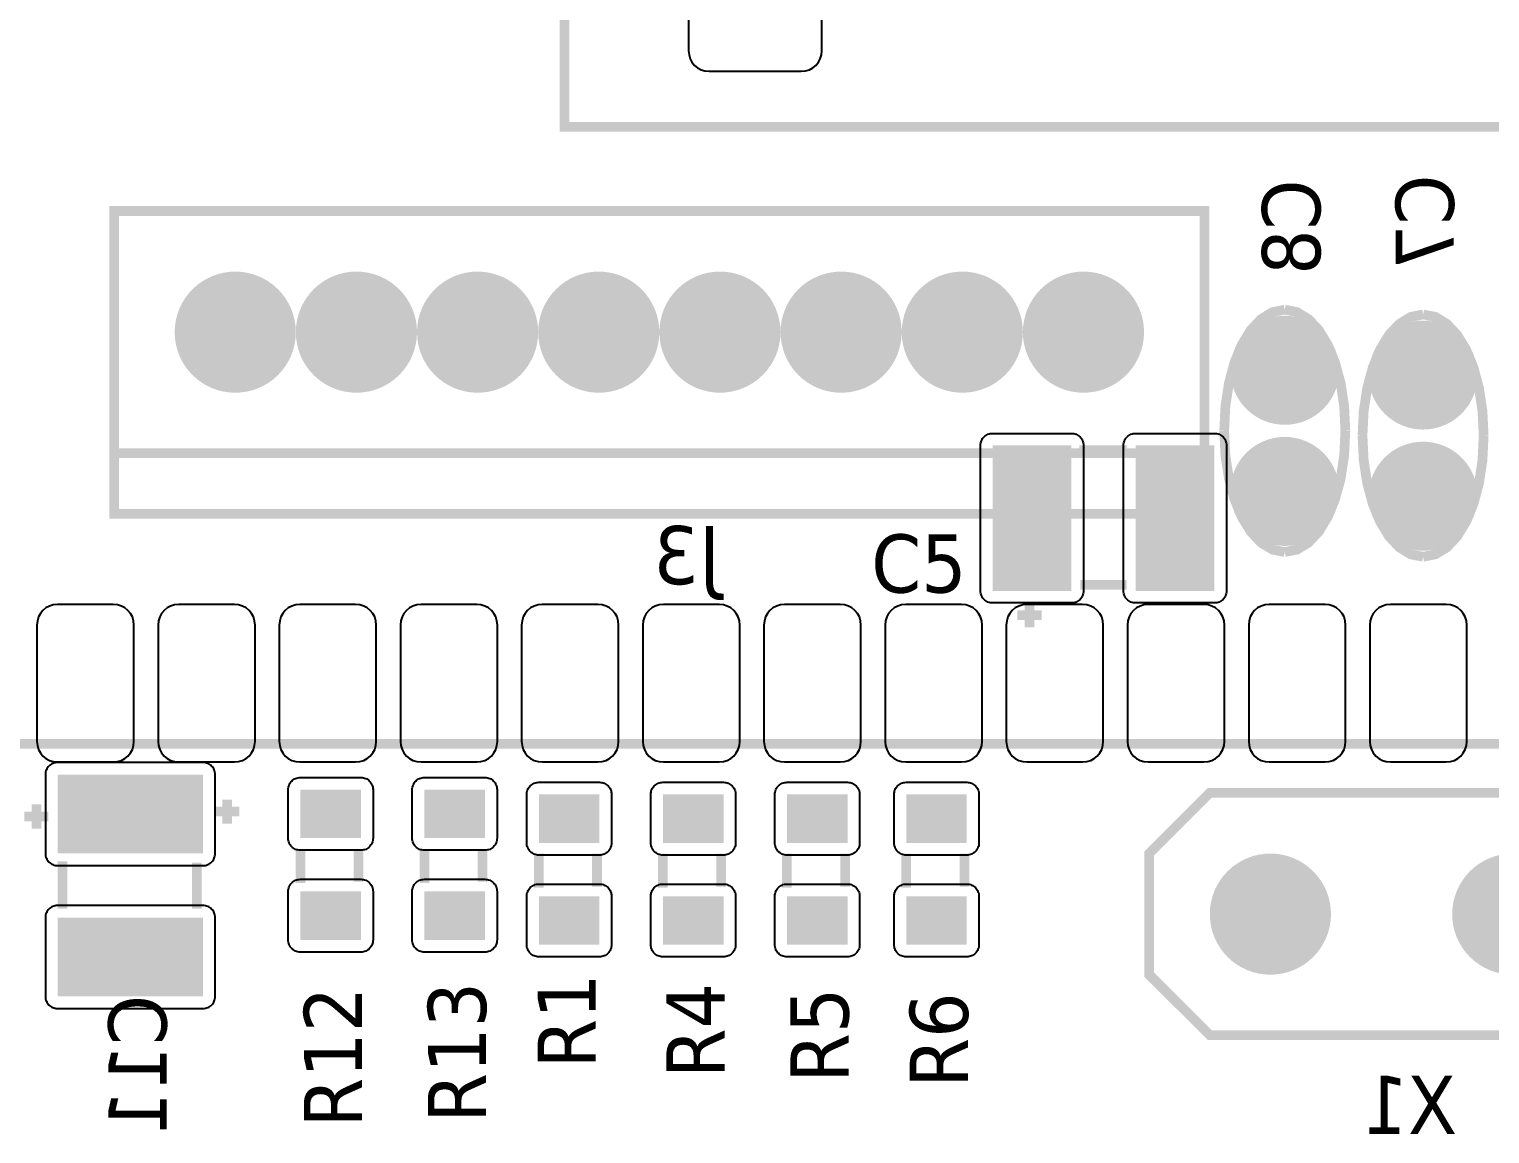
# Model space of a CAD drawing. Header units: millimetres. Extents: x 123.5 to 144.3, y 105.4 to 121.6.
# Drawn here: x 131.721 to 134.433, y 111.765 to 113.817 of the extents above; entities that cross this region are included whole.
import ezdxf

# ---------------------------------------------------------------- set-up
doc = ezdxf.new("R2010")
doc.units = ezdxf.units.MM
doc.layers.add('DESC', color=250, linetype='Continuous')
doc.styles.get("Standard").update_dxf_attribs({"font": 'tahoma.ttf'})

# ---------------------------------------------------------------- blocks, each defined once
blk = doc.blocks.new('RPAD')
blk.add_trace([(-0.5, -0.5), (-0.5, 0.5), (0.5, -0.5), (0.5, 0.5)])
blk = doc.blocks.new('EPAD')
at = {"const_width": 0.5}
blk.add_lwpolyline([(-0.25, 0, 1), (0.25, 0, 1)], format="xyb", close=True, dxfattribs=at)
blk = doc.blocks.new('isplay')
at = {"const_width": 0.012}
for points in [[(136.3779, 115.8946), (139.4724, 115.8946), (139.4724, 117.5009), (136.3779, 117.5009), (136.3779, 115.8946)], [(136.3779, 115.8946), (139.4724, 115.8946), (139.4724, 117.5009), (136.3779, 117.5009), (136.3779, 115.8946)], [(136.3779, 115.8946), (139.4724, 115.8946), (139.4724, 117.5009), (136.3779, 117.5009), (136.3779, 115.8946)], [(135.8205, 115.4156), (137.1705, 115.4156), (137.1705, 115.7906), (135.8205, 115.7906), (135.8205, 115.4156)], [(135.8205, 115.4156), (137.1705, 115.4156), (137.1705, 115.7906), (135.8205, 115.7906), (135.8205, 115.4156)], [(135.8205, 115.4156), (137.1705, 115.4156), (137.1705, 115.7906), (135.8205, 115.7906), (135.8205, 115.4156)], [(137.2697, 115.6684), (137.2544, 115.6654), (137.2402, 115.6567), (137.2275, 115.6431), (137.2164, 115.6249), (137.2073, 115.6027), (137.2005, 115.5772), (137.1962, 115.5489), (137.1947, 115.5184)], [(137.2697, 115.6684), (137.2544, 115.6654), (137.2402, 115.6567), (137.2275, 115.6431), (137.2164, 115.6249), (137.2073, 115.6027), (137.2005, 115.5772), (137.1962, 115.5489), (137.1947, 115.5184)], [(137.2697, 115.6684), (137.2544, 115.6654), (137.2402, 115.6567), (137.2275, 115.6431), (137.2164, 115.6249), (137.2073, 115.6027), (137.2005, 115.5772), (137.1962, 115.5489), (137.1947, 115.5184)], [(137.2697, 115.6684), (137.2849, 115.6654), (137.2991, 115.6567), (137.3119, 115.6431), (137.3229, 115.6249), (137.332, 115.6027), (137.3389, 115.5772), (137.3432, 115.5489), (137.3447, 115.5184)], [(137.2697, 115.6684), (137.2849, 115.6654), (137.2991, 115.6567), (137.3119, 115.6431), (137.3229, 115.6249), (137.332, 115.6027), (137.3389, 115.5772), (137.3432, 115.5489), (137.3447, 115.5184)], [(137.2697, 115.6684), (137.2849, 115.6654), (137.2991, 115.6567), (137.3119, 115.6431), (137.3229, 115.6249), (137.332, 115.6027), (137.3389, 115.5772), (137.3432, 115.5489), (137.3447, 115.5184)], [(137.4409, 115.6625), (137.4256, 115.6595), (137.4115, 115.6508), (137.3987, 115.6372), (137.3877, 115.619), (137.3786, 115.5968), (137.3717, 115.5713), (137.3674, 115.543), (137.3659, 115.5125)], [(137.4409, 115.6625), (137.4256, 115.6595), (137.4115, 115.6508), (137.3987, 115.6372), (137.3877, 115.619), (137.3786, 115.5968), (137.3717, 115.5713), (137.3674, 115.543), (137.3659, 115.5125)], [(137.4409, 115.6625), (137.4256, 115.6595), (137.4115, 115.6508), (137.3987, 115.6372), (137.3877, 115.619), (137.3786, 115.5968), (137.3717, 115.5713), (137.3674, 115.543), (137.3659, 115.5125)], [(137.4409, 115.6625), (137.4562, 115.6595), (137.4704, 115.6508), (137.4831, 115.6372), (137.4942, 115.619), (137.5033, 115.5968), (137.5101, 115.5713), (137.5144, 115.543), (137.5159, 115.5125)], [(137.4409, 115.6625), (137.4562, 115.6595), (137.4704, 115.6508), (137.4831, 115.6372), (137.4942, 115.619), (137.5033, 115.5968), (137.5101, 115.5713), (137.5144, 115.543), (137.5159, 115.5125)], [(137.4409, 115.6625), (137.4562, 115.6595), (137.4704, 115.6508), (137.4831, 115.6372), (137.4942, 115.619), (137.5033, 115.5968), (137.5101, 115.5713), (137.5144, 115.543), (137.5159, 115.5125)], [(137.2697, 115.3684), (137.2544, 115.3714), (137.2402, 115.38), (137.2275, 115.3937), (137.2164, 115.4119), (137.2073, 115.434), (137.2005, 115.4595), (137.1962, 115.4878), (137.1947, 115.5184)], [(137.2697, 115.3684), (137.2544, 115.3714), (137.2402, 115.38), (137.2275, 115.3937), (137.2164, 115.4119), (137.2073, 115.434), (137.2005, 115.4595), (137.1962, 115.4878), (137.1947, 115.5184)], [(137.2697, 115.3684), (137.2544, 115.3714), (137.2402, 115.38), (137.2275, 115.3937), (137.2164, 115.4119), (137.2073, 115.434), (137.2005, 115.4595), (137.1962, 115.4878), (137.1947, 115.5184)], [(137.2697, 115.3684), (137.2849, 115.3714), (137.2991, 115.38), (137.3119, 115.3937), (137.3229, 115.4119), (137.332, 115.434), (137.3389, 115.4595), (137.3432, 115.4878), (137.3447, 115.5184)], [(137.2697, 115.3684), (137.2849, 115.3714), (137.2991, 115.38), (137.3119, 115.3937), (137.3229, 115.4119), (137.332, 115.434), (137.3389, 115.4595), (137.3432, 115.4878), (137.3447, 115.5184)], [(137.2697, 115.3684), (137.2849, 115.3714), (137.2991, 115.38), (137.3119, 115.3937), (137.3229, 115.4119), (137.332, 115.434), (137.3389, 115.4595), (137.3432, 115.4878), (137.3447, 115.5184)], [(137.4409, 115.3625), (137.4256, 115.3655), (137.4115, 115.3741), (137.3987, 115.3878), (137.3877, 115.406), (137.3786, 115.4281), (137.3717, 115.4536), (137.3674, 115.4819), (137.3659, 115.5125)], [(137.4409, 115.3625), (137.4256, 115.3655), (137.4115, 115.3741), (137.3987, 115.3878), (137.3877, 115.406), (137.3786, 115.4281), (137.3717, 115.4536), (137.3674, 115.4819), (137.3659, 115.5125)], [(137.4409, 115.3625), (137.4256, 115.3655), (137.4115, 115.3741), (137.3987, 115.3878), (137.3877, 115.406), (137.3786, 115.4281), (137.3717, 115.4536), (137.3674, 115.4819), (137.3659, 115.5125)], [(137.4409, 115.3625), (137.4562, 115.3655), (137.4704, 115.3741), (137.4831, 115.3878), (137.4942, 115.406), (137.5033, 115.4281), (137.5101, 115.4536), (137.5144, 115.4819), (137.5159, 115.5125)], [(137.4409, 115.3625), (137.4562, 115.3655), (137.4704, 115.3741), (137.4831, 115.3878), (137.4942, 115.406), (137.5033, 115.4281), (137.5101, 115.4536), (137.5144, 115.4819), (137.5159, 115.5125)], [(137.4409, 115.3625), (137.4562, 115.3655), (137.4704, 115.3741), (137.4831, 115.3878), (137.4942, 115.406), (137.5033, 115.4281), (137.5101, 115.4536), (137.5144, 115.4819), (137.5159, 115.5125)], [(137.0738, 115.4943), (137.0153, 115.4943)], [(137.0738, 115.4943), (137.0153, 115.4943)], [(137.0738, 115.4943), (137.0153, 115.4943)], [(135.8205, 115.4906), (137.1705, 115.4906)], [(135.8205, 115.4906), (137.1705, 115.4906)], [(135.8205, 115.4906), (137.1705, 115.4906)], [(137.0738, 115.3278), (137.0168, 115.3278)], [(137.0738, 115.3278), (137.0168, 115.3278)], [(137.0738, 115.3278), (137.0168, 115.3278)], [(136.9538, 115.3053), (136.9538, 115.2753)], [(136.9538, 115.3053), (136.9538, 115.2753)], [(136.9538, 115.3053), (136.9538, 115.2753)], [(136.9688, 115.2903), (136.9388, 115.2903)], [(136.9688, 115.2903), (136.9388, 115.2903)], [(136.9688, 115.2903), (136.9388, 115.2903)], [(135.41, 115.131), (138.41, 115.131)], [(135.41, 115.131), (138.41, 115.131)], [(135.41, 115.131), (138.41, 115.131)], [(135.9605, 115.032), (135.9605, 115.062)], [(135.9605, 115.032), (135.9605, 115.062)], [(135.9605, 115.032), (135.9605, 115.062)], [(137.6269, 115.0701), (137.1769, 115.0701), (137.1019, 114.9951), (137.1019, 114.8451), (137.1769, 114.7701), (137.6269, 114.7701), (137.7019, 114.8451), (137.7019, 114.9951), (137.6269, 115.0701)], [(137.6269, 115.0701), (137.1769, 115.0701), (137.1019, 114.9951), (137.1019, 114.8451), (137.1769, 114.7701), (137.6269, 114.7701), (137.7019, 114.8451), (137.7019, 114.9951), (137.6269, 115.0701)], [(137.6269, 115.0701), (137.1769, 115.0701), (137.1019, 114.9951), (137.1019, 114.8451), (137.1769, 114.7701), (137.6269, 114.7701), (137.7019, 114.8451), (137.7019, 114.9951), (137.6269, 115.0701)], [(135.7093, 115.0411), (135.7393, 115.0411)], [(135.7093, 115.0411), (135.7393, 115.0411)], [(135.7093, 115.0411), (135.7393, 115.0411)], [(135.7243, 115.0261), (135.7243, 115.0561)], [(135.7243, 115.0261), (135.7243, 115.0561)], [(135.7243, 115.0261), (135.7243, 115.0561)], [(135.9455, 115.047), (135.9755, 115.047)], [(135.9455, 115.047), (135.9755, 115.047)], [(135.9455, 115.047), (135.9755, 115.047)], [(135.7565, 114.927), (135.7565, 114.9855)], [(135.7565, 114.927), (135.7565, 114.9855)], [(135.7565, 114.927), (135.7565, 114.9855)], [(136.0511, 115.0007), (136.0511, 114.9587)], [(136.0511, 115.0007), (136.0511, 114.9587)], [(136.0511, 115.0007), (136.0511, 114.9587)], [(136.1231, 115.0007), (136.1231, 114.9602)], [(136.1231, 115.0007), (136.1231, 114.9602)], [(136.1231, 115.0007), (136.1231, 114.9602)], [(136.2046, 115.0007), (136.2046, 114.9587)], [(136.2046, 115.0007), (136.2046, 114.9587)], [(136.2046, 115.0007), (136.2046, 114.9587)], [(136.2766, 115.0007), (136.2766, 114.9602)], [(136.2766, 115.0007), (136.2766, 114.9602)], [(136.2766, 115.0007), (136.2766, 114.9602)], [(136.3463, 114.9948), (136.3463, 114.9528)], [(136.3463, 114.9948), (136.3463, 114.9528)], [(136.3463, 114.9948), (136.3463, 114.9528)], [(136.4183, 114.9948), (136.4183, 114.9543)], [(136.4183, 114.9948), (136.4183, 114.9543)], [(136.4183, 114.9948), (136.4183, 114.9543)], [(136.4999, 114.9948), (136.4999, 114.9528)], [(136.4999, 114.9948), (136.4999, 114.9528)], [(136.4999, 114.9948), (136.4999, 114.9528)], [(136.5719, 114.9948), (136.5719, 114.9543)], [(136.5719, 114.9948), (136.5719, 114.9543)], [(136.5719, 114.9948), (136.5719, 114.9543)], [(136.6534, 114.9948), (136.6534, 114.9528)], [(136.6534, 114.9948), (136.6534, 114.9528)], [(136.6534, 114.9948), (136.6534, 114.9528)], [(136.7254, 114.9948), (136.7254, 114.9543)], [(136.7254, 114.9948), (136.7254, 114.9543)], [(136.7254, 114.9948), (136.7254, 114.9543)], [(136.8011, 114.9948), (136.8011, 114.9528)], [(136.8011, 114.9948), (136.8011, 114.9528)], [(136.8011, 114.9948), (136.8011, 114.9528)], [(136.8731, 114.9948), (136.8731, 114.9543)], [(136.8731, 114.9948), (136.8731, 114.9543)], [(136.8731, 114.9948), (136.8731, 114.9543)], [(135.923, 114.927), (135.923, 114.984)], [(135.923, 114.927), (135.923, 114.984)], [(135.923, 114.927), (135.923, 114.984)]]:
    blk.add_lwpolyline(points, dxfattribs=at)
blk.add_lwpolyline([(136.5317, 116.178), (136.5317, 115.989), (136.5322, 115.9838), (136.5336, 115.979), (136.5359, 115.9747), (136.539, 115.9709), (136.5428, 115.9678), (136.5471, 115.9655), (136.5519, 115.964), (136.5572, 115.9635), (136.5572, 115.9635), (136.6712, 115.9635), (136.6764, 115.964), (136.6812, 115.9655), (136.6855, 115.9678), (136.6893, 115.9709), (136.6924, 115.9747), (136.6947, 115.979), (136.6961, 115.9838), (136.6967, 115.989), (136.6967, 116.178)])
for points in [[(137.0056, 115.3053), (136.9081, 115.3053), (136.9065, 115.3054), (136.905, 115.3056), (136.9036, 115.306), (136.9022, 115.3065), (136.9009, 115.3071), (136.8996, 115.3078), (136.8985, 115.3087), (136.8974, 115.3096), (136.8965, 115.3107), (136.8956, 115.3118), (136.8949, 115.3131), (136.8942, 115.3144), (136.8938, 115.3158), (136.8934, 115.3172), (136.8932, 115.3187), (136.8931, 115.3203), (136.8931, 115.5003), (136.8932, 115.5019), (136.8934, 115.5034), (136.8938, 115.5048), (136.8942, 115.5062), (136.8949, 115.5075), (136.8956, 115.5088), (136.8965, 115.5099), (136.8974, 115.511), (136.8985, 115.5119), (136.8996, 115.5128), (136.9009, 115.5135), (136.9022, 115.5141), (136.9036, 115.5146), (136.905, 115.515), (136.9065, 115.5152), (136.9081, 115.5153), (137.0056, 115.5153), (137.0071, 115.5152), (137.0087, 115.515), (137.0101, 115.5146), (137.0115, 115.5141), (137.0128, 115.5135), (137.014, 115.5128), (137.0152, 115.5119), (137.0163, 115.511), (137.0172, 115.5099), (137.0181, 115.5088), (137.0188, 115.5075), (137.0194, 115.5062), (137.0199, 115.5048), (137.0203, 115.5034), (137.0205, 115.5019), (137.0206, 115.5003), (137.0206, 115.3203), (137.0205, 115.3187), (137.0203, 115.3172), (137.0199, 115.3158), (137.0194, 115.3144), (137.0188, 115.3131), (137.0181, 115.3118), (137.0172, 115.3107), (137.0163, 115.3096), (137.0152, 115.3087), (137.014, 115.3078), (137.0128, 115.3071), (137.0115, 115.3065), (137.0101, 115.306), (137.0087, 115.3056), (137.0071, 115.3054), (137.0056, 115.3053)], [(137.1826, 115.3053), (137.0851, 115.3053), (137.0835, 115.3054), (137.082, 115.3056), (137.0806, 115.306), (137.0792, 115.3065), (137.0779, 115.3071), (137.0766, 115.3078), (137.0755, 115.3087), (137.0744, 115.3096), (137.0735, 115.3107), (137.0726, 115.3118), (137.0719, 115.3131), (137.0712, 115.3144), (137.0708, 115.3158), (137.0704, 115.3172), (137.0702, 115.3187), (137.0701, 115.3203), (137.0701, 115.5003), (137.0702, 115.5019), (137.0704, 115.5034), (137.0708, 115.5048), (137.0712, 115.5062), (137.0719, 115.5075), (137.0726, 115.5088), (137.0735, 115.5099), (137.0744, 115.511), (137.0755, 115.5119), (137.0766, 115.5128), (137.0779, 115.5135), (137.0792, 115.5141), (137.0806, 115.5146), (137.082, 115.515), (137.0835, 115.5152), (137.0851, 115.5153), (137.1826, 115.5153), (137.1841, 115.5152), (137.1857, 115.515), (137.1871, 115.5146), (137.1885, 115.5141), (137.1898, 115.5135), (137.191, 115.5128), (137.1922, 115.5119), (137.1933, 115.511), (137.1942, 115.5099), (137.1951, 115.5088), (137.1958, 115.5075), (137.1964, 115.5062), (137.1969, 115.5048), (137.1973, 115.5034), (137.1975, 115.5019), (137.1976, 115.5003), (137.1976, 115.3203), (137.1975, 115.3187), (137.1973, 115.3172), (137.1969, 115.3158), (137.1964, 115.3144), (137.1958, 115.3131), (137.1951, 115.3118), (137.1942, 115.3107), (137.1933, 115.3096), (137.1922, 115.3087), (137.191, 115.3078), (137.1898, 115.3071), (137.1885, 115.3065), (137.1871, 115.306), (137.1857, 115.3056), (137.1841, 115.3054), (137.1826, 115.3053)], [(135.7505, 115.1085), (135.8195, 115.1085), (135.8247, 115.109), (135.8296, 115.1104), (135.8339, 115.1128), (135.8376, 115.1158), (135.8407, 115.1196), (135.8431, 115.1239), (135.8445, 115.1288), (135.845, 115.134), (135.845, 115.278), (135.8445, 115.2832), (135.8431, 115.288), (135.8407, 115.2923), (135.8376, 115.2961), (135.8339, 115.2992), (135.8296, 115.3015), (135.8247, 115.303), (135.8195, 115.3035), (135.7505, 115.3035), (135.7453, 115.303), (135.7405, 115.3015), (135.7361, 115.2992), (135.7324, 115.2961), (135.7293, 115.2923), (135.727, 115.288), (135.7255, 115.2832), (135.725, 115.278), (135.725, 115.134), (135.7255, 115.1288), (135.727, 115.1239), (135.7293, 115.1196), (135.7324, 115.1158), (135.7361, 115.1128), (135.7405, 115.1104), (135.7453, 115.109), (135.7505, 115.1085)], [(135.9005, 115.1085), (135.9695, 115.1085), (135.9747, 115.109), (135.9796, 115.1104), (135.9839, 115.1128), (135.9876, 115.1158), (135.9907, 115.1196), (135.9931, 115.1239), (135.9945, 115.1288), (135.995, 115.134), (135.995, 115.278), (135.9945, 115.2832), (135.9931, 115.288), (135.9907, 115.2923), (135.9876, 115.2961), (135.9839, 115.2992), (135.9796, 115.3015), (135.9747, 115.303), (135.9695, 115.3035), (135.9005, 115.3035), (135.8953, 115.303), (135.8905, 115.3015), (135.8861, 115.2992), (135.8824, 115.2961), (135.8793, 115.2923), (135.877, 115.288), (135.8755, 115.2832), (135.875, 115.278), (135.875, 115.134), (135.8755, 115.1288), (135.877, 115.1239), (135.8793, 115.1196), (135.8824, 115.1158), (135.8861, 115.1128), (135.8905, 115.1104), (135.8953, 115.109), (135.9005, 115.1085)], [(136.0505, 115.1085), (136.1195, 115.1085), (136.1247, 115.109), (136.1296, 115.1104), (136.1339, 115.1128), (136.1376, 115.1158), (136.1407, 115.1196), (136.1431, 115.1239), (136.1445, 115.1288), (136.145, 115.134), (136.145, 115.278), (136.1445, 115.2832), (136.1431, 115.288), (136.1407, 115.2923), (136.1376, 115.2961), (136.1339, 115.2992), (136.1296, 115.3015), (136.1247, 115.303), (136.1195, 115.3035), (136.0505, 115.3035), (136.0453, 115.303), (136.0405, 115.3015), (136.0361, 115.2992), (136.0324, 115.2961), (136.0293, 115.2923), (136.027, 115.288), (136.0255, 115.2832), (136.025, 115.278), (136.025, 115.134), (136.0255, 115.1288), (136.027, 115.1239), (136.0293, 115.1196), (136.0324, 115.1158), (136.0361, 115.1128), (136.0405, 115.1104), (136.0453, 115.109), (136.0505, 115.1085)], [(136.2005, 115.1085), (136.2695, 115.1085), (136.2747, 115.109), (136.2796, 115.1104), (136.2839, 115.1128), (136.2876, 115.1158), (136.2907, 115.1196), (136.2931, 115.1239), (136.2945, 115.1288), (136.295, 115.134), (136.295, 115.278), (136.2945, 115.2832), (136.2931, 115.288), (136.2907, 115.2923), (136.2876, 115.2961), (136.2839, 115.2992), (136.2796, 115.3015), (136.2747, 115.303), (136.2695, 115.3035), (136.2005, 115.3035), (136.1953, 115.303), (136.1905, 115.3015), (136.1861, 115.2992), (136.1824, 115.2961), (136.1793, 115.2923), (136.177, 115.288), (136.1755, 115.2832), (136.175, 115.278), (136.175, 115.134), (136.1755, 115.1288), (136.177, 115.1239), (136.1793, 115.1196), (136.1824, 115.1158), (136.1861, 115.1128), (136.1905, 115.1104), (136.1953, 115.109), (136.2005, 115.1085)], [(136.3505, 115.1085), (136.4195, 115.1085), (136.4247, 115.109), (136.4296, 115.1104), (136.4339, 115.1128), (136.4376, 115.1158), (136.4407, 115.1196), (136.4431, 115.1239), (136.4445, 115.1288), (136.445, 115.134), (136.445, 115.278), (136.4445, 115.2832), (136.4431, 115.288), (136.4407, 115.2923), (136.4376, 115.2961), (136.4339, 115.2992), (136.4296, 115.3015), (136.4247, 115.303), (136.4195, 115.3035), (136.3505, 115.3035), (136.3453, 115.303), (136.3405, 115.3015), (136.3361, 115.2992), (136.3324, 115.2961), (136.3293, 115.2923), (136.327, 115.288), (136.3255, 115.2832), (136.325, 115.278), (136.325, 115.134), (136.3255, 115.1288), (136.327, 115.1239), (136.3293, 115.1196), (136.3324, 115.1158), (136.3361, 115.1128), (136.3405, 115.1104), (136.3453, 115.109), (136.3505, 115.1085)], [(136.5005, 115.1085), (136.5695, 115.1085), (136.5747, 115.109), (136.5796, 115.1104), (136.5839, 115.1128), (136.5876, 115.1158), (136.5907, 115.1196), (136.5931, 115.1239), (136.5945, 115.1288), (136.595, 115.134), (136.595, 115.278), (136.5945, 115.2832), (136.5931, 115.288), (136.5907, 115.2923), (136.5876, 115.2961), (136.5839, 115.2992), (136.5796, 115.3015), (136.5747, 115.303), (136.5695, 115.3035), (136.5005, 115.3035), (136.4953, 115.303), (136.4905, 115.3015), (136.4861, 115.2992), (136.4824, 115.2961), (136.4793, 115.2923), (136.477, 115.288), (136.4755, 115.2832), (136.475, 115.278), (136.475, 115.134), (136.4755, 115.1288), (136.477, 115.1239), (136.4793, 115.1196), (136.4824, 115.1158), (136.4861, 115.1128), (136.4905, 115.1104), (136.4953, 115.109), (136.5005, 115.1085)], [(136.6505, 115.1085), (136.7195, 115.1085), (136.7247, 115.109), (136.7296, 115.1104), (136.7339, 115.1128), (136.7376, 115.1158), (136.7407, 115.1196), (136.7431, 115.1239), (136.7445, 115.1288), (136.745, 115.134), (136.745, 115.278), (136.7445, 115.2832), (136.7431, 115.288), (136.7407, 115.2923), (136.7376, 115.2961), (136.7339, 115.2992), (136.7296, 115.3015), (136.7247, 115.303), (136.7195, 115.3035), (136.6505, 115.3035), (136.6453, 115.303), (136.6405, 115.3015), (136.6361, 115.2992), (136.6324, 115.2961), (136.6293, 115.2923), (136.627, 115.288), (136.6255, 115.2832), (136.625, 115.278), (136.625, 115.134), (136.6255, 115.1288), (136.627, 115.1239), (136.6293, 115.1196), (136.6324, 115.1158), (136.6361, 115.1128), (136.6405, 115.1104), (136.6453, 115.109), (136.6505, 115.1085)], [(136.8005, 115.1085), (136.8695, 115.1085), (136.8747, 115.109), (136.8796, 115.1104), (136.8839, 115.1128), (136.8876, 115.1158), (136.8907, 115.1196), (136.8931, 115.1239), (136.8945, 115.1288), (136.895, 115.134), (136.895, 115.278), (136.8945, 115.2832), (136.8931, 115.288), (136.8907, 115.2923), (136.8876, 115.2961), (136.8839, 115.2992), (136.8796, 115.3015), (136.8747, 115.303), (136.8695, 115.3035), (136.8005, 115.3035), (136.7953, 115.303), (136.7905, 115.3015), (136.7861, 115.2992), (136.7824, 115.2961), (136.7793, 115.2923), (136.777, 115.288), (136.7755, 115.2832), (136.775, 115.278), (136.775, 115.134), (136.7755, 115.1288), (136.777, 115.1239), (136.7793, 115.1196), (136.7824, 115.1158), (136.7861, 115.1128), (136.7905, 115.1104), (136.7953, 115.109), (136.8005, 115.1085)], [(136.9505, 115.1085), (137.0195, 115.1085), (137.0247, 115.109), (137.0296, 115.1104), (137.0339, 115.1128), (137.0376, 115.1158), (137.0407, 115.1196), (137.0431, 115.1239), (137.0445, 115.1288), (137.045, 115.134), (137.045, 115.278), (137.0445, 115.2832), (137.0431, 115.288), (137.0407, 115.2923), (137.0376, 115.2961), (137.0339, 115.2992), (137.0296, 115.3015), (137.0247, 115.303), (137.0195, 115.3035), (136.9505, 115.3035), (136.9453, 115.303), (136.9405, 115.3015), (136.9361, 115.2992), (136.9324, 115.2961), (136.9293, 115.2923), (136.927, 115.288), (136.9255, 115.2832), (136.925, 115.278), (136.925, 115.134), (136.9255, 115.1288), (136.927, 115.1239), (136.9293, 115.1196), (136.9324, 115.1158), (136.9361, 115.1128), (136.9405, 115.1104), (136.9453, 115.109), (136.9505, 115.1085)], [(137.1005, 115.1085), (137.1695, 115.1085), (137.1747, 115.109), (137.1796, 115.1104), (137.1839, 115.1128), (137.1876, 115.1158), (137.1907, 115.1196), (137.1931, 115.1239), (137.1945, 115.1288), (137.195, 115.134), (137.195, 115.278), (137.1945, 115.2832), (137.1931, 115.288), (137.1907, 115.2923), (137.1876, 115.2961), (137.1839, 115.2992), (137.1796, 115.3015), (137.1747, 115.303), (137.1695, 115.3035), (137.1005, 115.3035), (137.0953, 115.303), (137.0905, 115.3015), (137.0861, 115.2992), (137.0824, 115.2961), (137.0793, 115.2923), (137.077, 115.288), (137.0755, 115.2832), (137.075, 115.278), (137.075, 115.134), (137.0755, 115.1288), (137.077, 115.1239), (137.0793, 115.1196), (137.0824, 115.1158), (137.0861, 115.1128), (137.0905, 115.1104), (137.0953, 115.109), (137.1005, 115.1085)], [(137.2505, 115.1085), (137.3195, 115.1085), (137.3247, 115.109), (137.3296, 115.1104), (137.3339, 115.1128), (137.3376, 115.1158), (137.3407, 115.1196), (137.3431, 115.1239), (137.3445, 115.1288), (137.345, 115.134), (137.345, 115.278), (137.3445, 115.2832), (137.3431, 115.288), (137.3407, 115.2923), (137.3376, 115.2961), (137.3339, 115.2992), (137.3296, 115.3015), (137.3247, 115.303), (137.3195, 115.3035), (137.2505, 115.3035), (137.2453, 115.303), (137.2405, 115.3015), (137.2361, 115.2992), (137.2324, 115.2961), (137.2293, 115.2923), (137.227, 115.288), (137.2255, 115.2832), (137.225, 115.278), (137.225, 115.134), (137.2255, 115.1288), (137.227, 115.1239), (137.2293, 115.1196), (137.2324, 115.1158), (137.2361, 115.1128), (137.2405, 115.1104), (137.2453, 115.109), (137.2505, 115.1085)], [(137.4005, 115.1085), (137.4695, 115.1085), (137.4747, 115.109), (137.4796, 115.1104), (137.4839, 115.1128), (137.4876, 115.1158), (137.4907, 115.1196), (137.4931, 115.1239), (137.4945, 115.1288), (137.495, 115.134), (137.495, 115.278), (137.4945, 115.2832), (137.4931, 115.288), (137.4907, 115.2923), (137.4876, 115.2961), (137.4839, 115.2992), (137.4796, 115.3015), (137.4747, 115.303), (137.4695, 115.3035), (137.4005, 115.3035), (137.3953, 115.303), (137.3905, 115.3015), (137.3861, 115.2992), (137.3824, 115.2961), (137.3793, 115.2923), (137.377, 115.288), (137.3755, 115.2832), (137.375, 115.278), (137.375, 115.134), (137.3755, 115.1288), (137.377, 115.1239), (137.3793, 115.1196), (137.3824, 115.1158), (137.3861, 115.1128), (137.3905, 115.1104), (137.3953, 115.109), (137.4005, 115.1085)], [(135.9455, 114.9952), (135.9455, 115.0927), (135.9455, 115.0943), (135.9452, 115.0958), (135.9449, 115.0973), (135.9444, 115.0986), (135.9438, 115.1), (135.943, 115.1012), (135.9422, 115.1023), (135.9412, 115.1034), (135.9401, 115.1044), (135.939, 115.1052), (135.9377, 115.106), (135.9364, 115.1066), (135.935, 115.1071), (135.9336, 115.1074), (135.9321, 115.1077), (135.9305, 115.1077), (135.7505, 115.1077), (135.749, 115.1077), (135.7475, 115.1074), (135.746, 115.1071), (135.7446, 115.1066), (135.7433, 115.106), (135.7421, 115.1052), (135.7409, 115.1044), (135.7399, 115.1034), (135.7389, 115.1023), (135.7381, 115.1012), (135.7373, 115.1), (135.7367, 115.0986), (135.7362, 115.0973), (135.7358, 115.0958), (135.7356, 115.0943), (135.7355, 115.0927), (135.7355, 114.9952), (135.7356, 114.9937), (135.7358, 114.9922), (135.7362, 114.9907), (135.7367, 114.9893), (135.7373, 114.988), (135.7381, 114.9868), (135.7389, 114.9856), (135.7399, 114.9846), (135.7409, 114.9836), (135.7421, 114.9828), (135.7433, 114.982), (135.7446, 114.9814), (135.746, 114.9809), (135.7475, 114.9805), (135.749, 114.9803), (135.7505, 114.9802), (135.9305, 114.9802), (135.9321, 114.9803), (135.9336, 114.9805), (135.935, 114.9809), (135.9364, 114.9814), (135.9377, 114.982), (135.939, 114.9828), (135.9401, 114.9836), (135.9412, 114.9846), (135.9422, 114.9856), (135.943, 114.9868), (135.9438, 114.988), (135.9444, 114.9893), (135.9449, 114.9907), (135.9452, 114.9922), (135.9455, 114.9937), (135.9455, 114.9952)], [(136.1411, 115.0742), (136.1411, 115.0142), (136.141, 115.0126), (136.1408, 115.0111), (136.1404, 115.0096), (136.1399, 115.0083), (136.1393, 115.0069), (136.1385, 115.0057), (136.1377, 115.0046), (136.1367, 115.0035), (136.1357, 115.0025), (136.1345, 115.0017), (136.1333, 115.0009), (136.132, 115.0003), (136.1306, 114.9998), (136.1291, 114.9995), (136.1276, 114.9992), (136.1261, 114.9992), (136.0511, 114.9992), (136.0495, 114.9992), (136.048, 114.9995), (136.0465, 114.9998), (136.0452, 115.0003), (136.0438, 115.0009), (136.0426, 115.0017), (136.0415, 115.0025), (136.0404, 115.0035), (136.0394, 115.0046), (136.0386, 115.0057), (136.0378, 115.0069), (136.0372, 115.0083), (136.0367, 115.0096), (136.0364, 115.0111), (136.0361, 115.0126), (136.0361, 115.0142), (136.0361, 115.0742), (136.0361, 115.0757), (136.0364, 115.0772), (136.0367, 115.0787), (136.0372, 115.0801), (136.0378, 115.0814), (136.0386, 115.0826), (136.0394, 115.0838), (136.0404, 115.0848), (136.0415, 115.0858), (136.0426, 115.0866), (136.0438, 115.0874), (136.0452, 115.088), (136.0465, 115.0885), (136.048, 115.0889), (136.0495, 115.0891), (136.0511, 115.0892), (136.1261, 115.0892), (136.1276, 115.0891), (136.1291, 115.0889), (136.1306, 115.0885), (136.132, 115.088), (136.1333, 115.0874), (136.1345, 115.0866), (136.1357, 115.0858), (136.1367, 115.0848), (136.1377, 115.0838), (136.1385, 115.0826), (136.1393, 115.0814), (136.1399, 115.0801), (136.1404, 115.0787), (136.1408, 115.0772), (136.141, 115.0757), (136.1411, 115.0742)], [(136.2946, 115.0742), (136.2946, 115.0142), (136.2945, 115.0126), (136.2943, 115.0111), (136.2939, 115.0096), (136.2934, 115.0083), (136.2928, 115.0069), (136.2921, 115.0057), (136.2912, 115.0046), (136.2903, 115.0035), (136.2892, 115.0025), (136.2881, 115.0017), (136.2868, 115.0009), (136.2855, 115.0003), (136.2841, 114.9998), (136.2827, 114.9995), (136.2812, 114.9992), (136.2796, 114.9992), (136.2046, 114.9992), (136.203, 114.9992), (136.2015, 114.9995), (136.2001, 114.9998), (136.1987, 115.0003), (136.1974, 115.0009), (136.1962, 115.0017), (136.195, 115.0025), (136.1939, 115.0035), (136.193, 115.0046), (136.1921, 115.0057), (136.1914, 115.0069), (136.1908, 115.0083), (136.1903, 115.0096), (136.1899, 115.0111), (136.1897, 115.0126), (136.1896, 115.0142), (136.1896, 115.0742), (136.1897, 115.0757), (136.1899, 115.0772), (136.1903, 115.0787), (136.1908, 115.0801), (136.1914, 115.0814), (136.1921, 115.0826), (136.193, 115.0838), (136.1939, 115.0848), (136.195, 115.0858), (136.1962, 115.0866), (136.1974, 115.0874), (136.1987, 115.088), (136.2001, 115.0885), (136.2015, 115.0889), (136.203, 115.0891), (136.2046, 115.0892), (136.2796, 115.0892), (136.2812, 115.0891), (136.2827, 115.0889), (136.2841, 115.0885), (136.2855, 115.088), (136.2868, 115.0874), (136.2881, 115.0866), (136.2892, 115.0858), (136.2903, 115.0848), (136.2912, 115.0838), (136.2921, 115.0826), (136.2928, 115.0814), (136.2934, 115.0801), (136.2939, 115.0787), (136.2943, 115.0772), (136.2945, 115.0757), (136.2946, 115.0742)], [(136.4363, 115.0683), (136.4363, 115.0083), (136.4363, 115.0067), (136.436, 115.0052), (136.4357, 115.0037), (136.4352, 115.0024), (136.4346, 115.001), (136.4338, 114.9998), (136.433, 114.9986), (136.432, 114.9976), (136.4309, 114.9966), (136.4298, 114.9958), (136.4286, 114.995), (136.4272, 114.9944), (136.4259, 114.9939), (136.4244, 114.9936), (136.4229, 114.9933), (136.4213, 114.9933), (136.3463, 114.9933), (136.3448, 114.9933), (136.3433, 114.9936), (136.3418, 114.9939), (136.3404, 114.9944), (136.3391, 114.995), (136.3379, 114.9958), (136.3367, 114.9966), (136.3357, 114.9976), (136.3347, 114.9986), (136.3339, 114.9998), (136.3331, 115.001), (136.3325, 115.0024), (136.332, 115.0037), (136.3316, 115.0052), (136.3314, 115.0067), (136.3313, 115.0083), (136.3313, 115.0683), (136.3314, 115.0698), (136.3316, 115.0713), (136.332, 115.0728), (136.3325, 115.0742), (136.3331, 115.0755), (136.3339, 115.0767), (136.3347, 115.0779), (136.3357, 115.0789), (136.3367, 115.0799), (136.3379, 115.0807), (136.3391, 115.0815), (136.3404, 115.0821), (136.3418, 115.0826), (136.3433, 115.083), (136.3448, 115.0832), (136.3463, 115.0833), (136.4213, 115.0833), (136.4229, 115.0832), (136.4244, 115.083), (136.4259, 115.0826), (136.4272, 115.0821), (136.4286, 115.0815), (136.4298, 115.0807), (136.4309, 115.0799), (136.432, 115.0789), (136.433, 115.0779), (136.4338, 115.0767), (136.4346, 115.0755), (136.4352, 115.0742), (136.4357, 115.0728), (136.436, 115.0713), (136.4363, 115.0698), (136.4363, 115.0683)], [(136.5899, 115.0683), (136.5899, 115.0083), (136.5898, 115.0067), (136.5896, 115.0052), (136.5892, 115.0037), (136.5887, 115.0024), (136.5881, 115.001), (136.5874, 114.9998), (136.5865, 114.9986), (136.5855, 114.9976), (136.5845, 114.9966), (136.5833, 114.9958), (136.5821, 114.995), (136.5808, 114.9944), (136.5794, 114.9939), (136.5779, 114.9936), (136.5764, 114.9933), (136.5749, 114.9933), (136.4999, 114.9933), (136.4983, 114.9933), (136.4968, 114.9936), (136.4954, 114.9939), (136.494, 114.9944), (136.4927, 114.995), (136.4914, 114.9958), (136.4903, 114.9966), (136.4892, 114.9976), (136.4883, 114.9986), (136.4874, 114.9998), (136.4867, 115.001), (136.486, 115.0024), (136.4855, 115.0037), (136.4852, 115.0052), (136.485, 115.0067), (136.4849, 115.0083), (136.4849, 115.0683), (136.485, 115.0698), (136.4852, 115.0713), (136.4855, 115.0728), (136.486, 115.0742), (136.4867, 115.0755), (136.4874, 115.0767), (136.4883, 115.0779), (136.4892, 115.0789), (136.4903, 115.0799), (136.4914, 115.0807), (136.4927, 115.0815), (136.494, 115.0821), (136.4954, 115.0826), (136.4968, 115.083), (136.4983, 115.0832), (136.4999, 115.0833), (136.5749, 115.0833), (136.5764, 115.0832), (136.5779, 115.083), (136.5794, 115.0826), (136.5808, 115.0821), (136.5821, 115.0815), (136.5833, 115.0807), (136.5845, 115.0799), (136.5855, 115.0789), (136.5865, 115.0779), (136.5874, 115.0767), (136.5881, 115.0755), (136.5887, 115.0742), (136.5892, 115.0728), (136.5896, 115.0713), (136.5898, 115.0698), (136.5899, 115.0683)], [(136.7434, 115.0683), (136.7434, 115.0083), (136.7433, 115.0067), (136.7431, 115.0052), (136.7428, 115.0037), (136.7423, 115.0024), (136.7416, 115.001), (136.7409, 114.9998), (136.74, 114.9986), (136.7391, 114.9976), (136.738, 114.9966), (136.7369, 114.9958), (136.7356, 114.995), (136.7343, 114.9944), (136.7329, 114.9939), (136.7315, 114.9936), (136.73, 114.9933), (136.7284, 114.9933), (136.6534, 114.9933), (136.6519, 114.9933), (136.6504, 114.9936), (136.6489, 114.9939), (136.6475, 114.9944), (136.6462, 114.995), (136.645, 114.9958), (136.6438, 114.9966), (136.6428, 114.9976), (136.6418, 114.9986), (136.6409, 114.9998), (136.6402, 115.001), (136.6396, 115.0024), (136.6391, 115.0037), (136.6387, 115.0052), (136.6385, 115.0067), (136.6384, 115.0083), (136.6384, 115.0683), (136.6385, 115.0698), (136.6387, 115.0713), (136.6391, 115.0728), (136.6396, 115.0742), (136.6402, 115.0755), (136.6409, 115.0767), (136.6418, 115.0779), (136.6428, 115.0789), (136.6438, 115.0799), (136.645, 115.0807), (136.6462, 115.0815), (136.6475, 115.0821), (136.6489, 115.0826), (136.6504, 115.083), (136.6519, 115.0832), (136.6534, 115.0833), (136.7284, 115.0833), (136.73, 115.0832), (136.7315, 115.083), (136.7329, 115.0826), (136.7343, 115.0821), (136.7356, 115.0815), (136.7369, 115.0807), (136.738, 115.0799), (136.7391, 115.0789), (136.74, 115.0779), (136.7409, 115.0767), (136.7416, 115.0755), (136.7423, 115.0742), (136.7428, 115.0728), (136.7431, 115.0713), (136.7433, 115.0698), (136.7434, 115.0683)], [(136.8911, 115.0683), (136.8911, 115.0083), (136.891, 115.0067), (136.8908, 115.0052), (136.8904, 115.0037), (136.8899, 115.0024), (136.8893, 115.001), (136.8885, 114.9998), (136.8877, 114.9986), (136.8867, 114.9976), (136.8857, 114.9966), (136.8845, 114.9958), (136.8833, 114.995), (136.882, 114.9944), (136.8806, 114.9939), (136.8791, 114.9936), (136.8776, 114.9933), (136.8761, 114.9933), (136.8011, 114.9933), (136.7995, 114.9933), (136.798, 114.9936), (136.7965, 114.9939), (136.7952, 114.9944), (136.7938, 114.995), (136.7926, 114.9958), (136.7915, 114.9966), (136.7904, 114.9976), (136.7894, 114.9986), (136.7886, 114.9998), (136.7878, 115.001), (136.7872, 115.0024), (136.7867, 115.0037), (136.7864, 115.0052), (136.7861, 115.0067), (136.7861, 115.0083), (136.7861, 115.0683), (136.7861, 115.0698), (136.7864, 115.0713), (136.7867, 115.0728), (136.7872, 115.0742), (136.7878, 115.0755), (136.7886, 115.0767), (136.7894, 115.0779), (136.7904, 115.0789), (136.7915, 115.0799), (136.7926, 115.0807), (136.7938, 115.0815), (136.7952, 115.0821), (136.7965, 115.0826), (136.798, 115.083), (136.7995, 115.0832), (136.8011, 115.0833), (136.8761, 115.0833), (136.8776, 115.0832), (136.8791, 115.083), (136.8806, 115.0826), (136.882, 115.0821), (136.8833, 115.0815), (136.8845, 115.0807), (136.8857, 115.0799), (136.8867, 115.0789), (136.8877, 115.0779), (136.8885, 115.0767), (136.8893, 115.0755), (136.8899, 115.0742), (136.8904, 115.0728), (136.8908, 115.0713), (136.891, 115.0698), (136.8911, 115.0683)], [(136.1411, 114.9482), (136.1411, 114.8882), (136.141, 114.8866), (136.1408, 114.8851), (136.1404, 114.8836), (136.1399, 114.8823), (136.1393, 114.8809), (136.1385, 114.8797), (136.1377, 114.8786), (136.1367, 114.8775), (136.1357, 114.8765), (136.1345, 114.8757), (136.1333, 114.8749), (136.132, 114.8743), (136.1306, 114.8738), (136.1291, 114.8735), (136.1276, 114.8732), (136.1261, 114.8732), (136.0511, 114.8732), (136.0495, 114.8732), (136.048, 114.8735), (136.0465, 114.8738), (136.0452, 114.8743), (136.0438, 114.8749), (136.0426, 114.8757), (136.0415, 114.8765), (136.0404, 114.8775), (136.0394, 114.8786), (136.0386, 114.8797), (136.0378, 114.8809), (136.0372, 114.8823), (136.0367, 114.8836), (136.0364, 114.8851), (136.0361, 114.8866), (136.0361, 114.8882), (136.0361, 114.9482), (136.0361, 114.9497), (136.0364, 114.9512), (136.0367, 114.9527), (136.0372, 114.9541), (136.0378, 114.9554), (136.0386, 114.9566), (136.0394, 114.9578), (136.0404, 114.9588), (136.0415, 114.9598), (136.0426, 114.9606), (136.0438, 114.9614), (136.0452, 114.962), (136.0465, 114.9625), (136.048, 114.9629), (136.0495, 114.9631), (136.0511, 114.9632), (136.1261, 114.9632), (136.1276, 114.9631), (136.1291, 114.9629), (136.1306, 114.9625), (136.132, 114.962), (136.1333, 114.9614), (136.1345, 114.9606), (136.1357, 114.9598), (136.1367, 114.9588), (136.1377, 114.9578), (136.1385, 114.9566), (136.1393, 114.9554), (136.1399, 114.9541), (136.1404, 114.9527), (136.1408, 114.9512), (136.141, 114.9497), (136.1411, 114.9482)], [(136.2946, 114.9482), (136.2946, 114.8882), (136.2945, 114.8866), (136.2943, 114.8851), (136.2939, 114.8836), (136.2934, 114.8823), (136.2928, 114.8809), (136.2921, 114.8797), (136.2912, 114.8786), (136.2903, 114.8775), (136.2892, 114.8765), (136.2881, 114.8757), (136.2868, 114.8749), (136.2855, 114.8743), (136.2841, 114.8738), (136.2827, 114.8735), (136.2812, 114.8732), (136.2796, 114.8732), (136.2046, 114.8732), (136.203, 114.8732), (136.2015, 114.8735), (136.2001, 114.8738), (136.1987, 114.8743), (136.1974, 114.8749), (136.1962, 114.8757), (136.195, 114.8765), (136.1939, 114.8775), (136.193, 114.8786), (136.1921, 114.8797), (136.1914, 114.8809), (136.1908, 114.8823), (136.1903, 114.8836), (136.1899, 114.8851), (136.1897, 114.8866), (136.1896, 114.8882), (136.1896, 114.9482), (136.1897, 114.9497), (136.1899, 114.9512), (136.1903, 114.9527), (136.1908, 114.9541), (136.1914, 114.9554), (136.1921, 114.9566), (136.193, 114.9578), (136.1939, 114.9588), (136.195, 114.9598), (136.1962, 114.9606), (136.1974, 114.9614), (136.1987, 114.962), (136.2001, 114.9625), (136.2015, 114.9629), (136.203, 114.9631), (136.2046, 114.9632), (136.2796, 114.9632), (136.2812, 114.9631), (136.2827, 114.9629), (136.2841, 114.9625), (136.2855, 114.962), (136.2868, 114.9614), (136.2881, 114.9606), (136.2892, 114.9598), (136.2903, 114.9588), (136.2912, 114.9578), (136.2921, 114.9566), (136.2928, 114.9554), (136.2934, 114.9541), (136.2939, 114.9527), (136.2943, 114.9512), (136.2945, 114.9497), (136.2946, 114.9482)], [(136.4363, 114.9423), (136.4363, 114.8823), (136.4363, 114.8807), (136.436, 114.8792), (136.4357, 114.8777), (136.4352, 114.8764), (136.4346, 114.875), (136.4338, 114.8738), (136.433, 114.8726), (136.432, 114.8716), (136.4309, 114.8706), (136.4298, 114.8698), (136.4286, 114.869), (136.4272, 114.8684), (136.4259, 114.8679), (136.4244, 114.8676), (136.4229, 114.8673), (136.4213, 114.8673), (136.3463, 114.8673), (136.3448, 114.8673), (136.3433, 114.8676), (136.3418, 114.8679), (136.3404, 114.8684), (136.3391, 114.869), (136.3379, 114.8698), (136.3367, 114.8706), (136.3357, 114.8716), (136.3347, 114.8726), (136.3339, 114.8738), (136.3331, 114.875), (136.3325, 114.8764), (136.332, 114.8777), (136.3316, 114.8792), (136.3314, 114.8807), (136.3313, 114.8823), (136.3313, 114.9423), (136.3314, 114.9438), (136.3316, 114.9453), (136.332, 114.9468), (136.3325, 114.9482), (136.3331, 114.9495), (136.3339, 114.9507), (136.3347, 114.9519), (136.3357, 114.9529), (136.3367, 114.9539), (136.3379, 114.9547), (136.3391, 114.9555), (136.3404, 114.9561), (136.3418, 114.9566), (136.3433, 114.957), (136.3448, 114.9572), (136.3463, 114.9573), (136.4213, 114.9573), (136.4229, 114.9572), (136.4244, 114.957), (136.4259, 114.9566), (136.4272, 114.9561), (136.4286, 114.9555), (136.4298, 114.9547), (136.4309, 114.9539), (136.432, 114.9529), (136.433, 114.9519), (136.4338, 114.9507), (136.4346, 114.9495), (136.4352, 114.9482), (136.4357, 114.9468), (136.436, 114.9453), (136.4363, 114.9438), (136.4363, 114.9423)], [(136.5899, 114.9423), (136.5899, 114.8823), (136.5898, 114.8807), (136.5896, 114.8792), (136.5892, 114.8777), (136.5887, 114.8764), (136.5881, 114.875), (136.5874, 114.8738), (136.5865, 114.8726), (136.5855, 114.8716), (136.5845, 114.8706), (136.5833, 114.8698), (136.5821, 114.869), (136.5808, 114.8684), (136.5794, 114.8679), (136.5779, 114.8676), (136.5764, 114.8673), (136.5749, 114.8673), (136.4999, 114.8673), (136.4983, 114.8673), (136.4968, 114.8676), (136.4954, 114.8679), (136.494, 114.8684), (136.4927, 114.869), (136.4914, 114.8698), (136.4903, 114.8706), (136.4892, 114.8716), (136.4883, 114.8726), (136.4874, 114.8738), (136.4867, 114.875), (136.486, 114.8764), (136.4855, 114.8777), (136.4852, 114.8792), (136.485, 114.8807), (136.4849, 114.8823), (136.4849, 114.9423), (136.485, 114.9438), (136.4852, 114.9453), (136.4855, 114.9468), (136.486, 114.9482), (136.4867, 114.9495), (136.4874, 114.9507), (136.4883, 114.9519), (136.4892, 114.9529), (136.4903, 114.9539), (136.4914, 114.9547), (136.4927, 114.9555), (136.494, 114.9561), (136.4954, 114.9566), (136.4968, 114.957), (136.4983, 114.9572), (136.4999, 114.9573), (136.5749, 114.9573), (136.5764, 114.9572), (136.5779, 114.957), (136.5794, 114.9566), (136.5808, 114.9561), (136.5821, 114.9555), (136.5833, 114.9547), (136.5845, 114.9539), (136.5855, 114.9529), (136.5865, 114.9519), (136.5874, 114.9507), (136.5881, 114.9495), (136.5887, 114.9482), (136.5892, 114.9468), (136.5896, 114.9453), (136.5898, 114.9438), (136.5899, 114.9423)], [(136.7434, 114.9423), (136.7434, 114.8823), (136.7433, 114.8807), (136.7431, 114.8792), (136.7428, 114.8777), (136.7423, 114.8764), (136.7416, 114.875), (136.7409, 114.8738), (136.74, 114.8726), (136.7391, 114.8716), (136.738, 114.8706), (136.7369, 114.8698), (136.7356, 114.869), (136.7343, 114.8684), (136.7329, 114.8679), (136.7315, 114.8676), (136.73, 114.8673), (136.7284, 114.8673), (136.6534, 114.8673), (136.6519, 114.8673), (136.6504, 114.8676), (136.6489, 114.8679), (136.6475, 114.8684), (136.6462, 114.869), (136.645, 114.8698), (136.6438, 114.8706), (136.6428, 114.8716), (136.6418, 114.8726), (136.6409, 114.8738), (136.6402, 114.875), (136.6396, 114.8764), (136.6391, 114.8777), (136.6387, 114.8792), (136.6385, 114.8807), (136.6384, 114.8823), (136.6384, 114.9423), (136.6385, 114.9438), (136.6387, 114.9453), (136.6391, 114.9468), (136.6396, 114.9482), (136.6402, 114.9495), (136.6409, 114.9507), (136.6418, 114.9519), (136.6428, 114.9529), (136.6438, 114.9539), (136.645, 114.9547), (136.6462, 114.9555), (136.6475, 114.9561), (136.6489, 114.9566), (136.6504, 114.957), (136.6519, 114.9572), (136.6534, 114.9573), (136.7284, 114.9573), (136.73, 114.9572), (136.7315, 114.957), (136.7329, 114.9566), (136.7343, 114.9561), (136.7356, 114.9555), (136.7369, 114.9547), (136.738, 114.9539), (136.7391, 114.9529), (136.74, 114.9519), (136.7409, 114.9507), (136.7416, 114.9495), (136.7423, 114.9482), (136.7428, 114.9468), (136.7431, 114.9453), (136.7433, 114.9438), (136.7434, 114.9423)], [(136.8911, 114.9423), (136.8911, 114.8823), (136.891, 114.8807), (136.8908, 114.8792), (136.8904, 114.8777), (136.8899, 114.8764), (136.8893, 114.875), (136.8885, 114.8738), (136.8877, 114.8726), (136.8867, 114.8716), (136.8857, 114.8706), (136.8845, 114.8698), (136.8833, 114.869), (136.882, 114.8684), (136.8806, 114.8679), (136.8791, 114.8676), (136.8776, 114.8673), (136.8761, 114.8673), (136.8011, 114.8673), (136.7995, 114.8673), (136.798, 114.8676), (136.7965, 114.8679), (136.7952, 114.8684), (136.7938, 114.869), (136.7926, 114.8698), (136.7915, 114.8706), (136.7904, 114.8716), (136.7894, 114.8726), (136.7886, 114.8738), (136.7878, 114.875), (136.7872, 114.8764), (136.7867, 114.8777), (136.7864, 114.8792), (136.7861, 114.8807), (136.7861, 114.8823), (136.7861, 114.9423), (136.7861, 114.9438), (136.7864, 114.9453), (136.7867, 114.9468), (136.7872, 114.9482), (136.7878, 114.9495), (136.7886, 114.9507), (136.7894, 114.9519), (136.7904, 114.9529), (136.7915, 114.9539), (136.7926, 114.9547), (136.7938, 114.9555), (136.7952, 114.9561), (136.7965, 114.9566), (136.798, 114.957), (136.7995, 114.9572), (136.8011, 114.9573), (136.8761, 114.9573), (136.8776, 114.9572), (136.8791, 114.957), (136.8806, 114.9566), (136.882, 114.9561), (136.8833, 114.9555), (136.8845, 114.9547), (136.8857, 114.9539), (136.8867, 114.9529), (136.8877, 114.9519), (136.8885, 114.9507), (136.8893, 114.9495), (136.8899, 114.9482), (136.8904, 114.9468), (136.8908, 114.9453), (136.891, 114.9438), (136.8911, 114.9423)], [(135.9455, 114.8182), (135.9455, 114.9157), (135.9455, 114.9173), (135.9452, 114.9188), (135.9449, 114.9203), (135.9444, 114.9216), (135.9438, 114.923), (135.943, 114.9242), (135.9422, 114.9253), (135.9412, 114.9264), (135.9401, 114.9274), (135.939, 114.9282), (135.9377, 114.929), (135.9364, 114.9296), (135.935, 114.9301), (135.9336, 114.9304), (135.9321, 114.9307), (135.9305, 114.9307), (135.7505, 114.9307), (135.749, 114.9307), (135.7475, 114.9304), (135.746, 114.9301), (135.7446, 114.9296), (135.7433, 114.929), (135.7421, 114.9282), (135.7409, 114.9274), (135.7399, 114.9264), (135.7389, 114.9253), (135.7381, 114.9242), (135.7373, 114.923), (135.7367, 114.9216), (135.7362, 114.9203), (135.7358, 114.9188), (135.7356, 114.9173), (135.7355, 114.9157), (135.7355, 114.8182), (135.7356, 114.8167), (135.7358, 114.8152), (135.7362, 114.8137), (135.7367, 114.8123), (135.7373, 114.811), (135.7381, 114.8098), (135.7389, 114.8086), (135.7399, 114.8076), (135.7409, 114.8066), (135.7421, 114.8058), (135.7433, 114.805), (135.7446, 114.8044), (135.746, 114.8039), (135.7475, 114.8035), (135.749, 114.8033), (135.7505, 114.8032), (135.9305, 114.8032), (135.9321, 114.8033), (135.9336, 114.8035), (135.935, 114.8039), (135.9364, 114.8044), (135.9377, 114.805), (135.939, 114.8058), (135.9401, 114.8066), (135.9412, 114.8076), (135.9422, 114.8086), (135.943, 114.8098), (135.9438, 114.811), (135.9444, 114.8123), (135.9449, 114.8137), (135.9452, 114.8152), (135.9455, 114.8167), (135.9455, 114.8182)]]:
    blk.add_lwpolyline(points, close=True)
at = {"zscale": 1.5}
for p, xscale, yscale in [((135.9705, 115.6406), 0.15, 0.15), ((136.1205, 115.6406), 0.15, 0.15), ((136.2705, 115.6406), 0.15, 0.15), ((136.4205, 115.6406), 0.15, 0.15), ((136.5705, 115.6406), 0.15, 0.15), ((136.7205, 115.6406), 0.15, 0.15), ((136.8705, 115.6406), 0.15, 0.15), ((137.0205, 115.6406), 0.15, 0.15), ((137.2697, 115.5934), 0.135, 0.135), ((137.4409, 115.5875), 0.135, 0.135), ((137.2697, 115.4434), 0.135, 0.135), ((137.4409, 115.4375), 0.135, 0.135), ((137.2519, 114.9201), 0.15, 0.15), ((137.5519, 114.9201), 0.15, 0.15)]:
    blk.add_blockref('EPAD', p, dxfattribs=dict(at, xscale=xscale, yscale=yscale))
for p, xscale, yscale, rotation in [((136.9568, 115.4103), 0.0975, 0.18, 180), ((137.1338, 115.4103), 0.0975, 0.18, 180), ((135.8405, 115.044), 0.0975, 0.18, 270), ((136.0886, 115.0442), 0.06, 0.07500000000000001, 270), ((136.2421, 115.0442), 0.06, 0.07500000000000001, 270), ((136.3838, 115.0383), 0.06, 0.07500000000000001, 270), ((136.5374, 115.0383), 0.06, 0.07500000000000001, 270), ((136.6909, 115.0383), 0.06, 0.07500000000000001, 270), ((136.8386, 115.0383), 0.06, 0.07500000000000001, 270), ((136.0886, 114.9182), 0.06, 0.07500000000000001, 270), ((136.2421, 114.9182), 0.06, 0.07500000000000001, 270), ((136.3838, 114.9123), 0.06, 0.07500000000000001, 270), ((136.5374, 114.9123), 0.06, 0.07500000000000001, 270), ((136.6909, 114.9123), 0.06, 0.07500000000000001, 270), ((136.8386, 114.9123), 0.06, 0.07500000000000001, 270), ((135.8405, 114.867), 0.0975, 0.18, 270)]:
    blk.add_blockref('RPAD', p, dxfattribs=dict(at, xscale=xscale, yscale=yscale, rotation=rotation))
at = {"text_generation_flag": 2, "width": 1.041667}
for s, p in [('C8', (137.3136, 115.8296)), ('C8', (137.3136, 115.8296)), ('C8', (137.3136, 115.8296)), ('C7', (137.4789, 115.8355)), ('C7', (137.4789, 115.8355)), ('C7', (137.4789, 115.8355)), ('C11', (135.8854, 114.82)), ('C11', (135.8854, 114.82)), ('C11', (135.8854, 114.82))]:
    blk.add_text(s, height=0.072, rotation=90, dxfattribs=at).set_placement(p)
for s, p in [('J3', (136.5705, 115.3286)), ('J3', (136.5705, 115.3286)), ('J3', (136.5705, 115.3286)), ('X1', (137.4829, 114.6481)), ('X1', (137.4829, 114.6481)), ('X1', (137.4829, 114.6481))]:
    blk.add_text(s, height=0.072, dxfattribs=at).set_placement(p)
at = {"width": 1.041667}
blk.add_text('C5', height=0.072, dxfattribs=at).set_placement((136.7577, 115.3182))
blk.add_text('C5', height=0.072, dxfattribs=at).set_placement((136.7577, 115.3182))
blk.add_text('C5', height=0.072, dxfattribs=at).set_placement((136.7577, 115.3182))
for s, p in [('R13', (136.2809, 114.662)), ('R13', (136.2809, 114.662)), ('R13', (136.2809, 114.662)), ('R1', (136.4168, 114.729)), ('R1', (136.4168, 114.729)), ('R1', (136.4168, 114.729)), ('R4', (136.5762, 114.7172)), ('R4', (136.5762, 114.7172)), ('R4', (136.5762, 114.7172)), ('R12', (136.1274, 114.6561)), ('R12', (136.1274, 114.6561)), ('R12', (136.1274, 114.6561)), ('R5', (136.7297, 114.7113)), ('R5', (136.7297, 114.7113)), ('R5', (136.7297, 114.7113)), ('R6', (136.8774, 114.7054)), ('R6', (136.8774, 114.7054)), ('R6', (136.8774, 114.7054))]:
    blk.add_text(s, height=0.072, rotation=90, dxfattribs=at).set_placement(p)

msp = doc.modelspace()

# ---------------------------------------------------------------- block references
at = {"layer": 'DESC', "xscale": 1.5, "yscale": 1.5, "zscale": 1.5}
msp.add_blockref('isplay', (-71.852, -60.2069), dxfattribs=at)

doc.saveas('drawing.dxf')
